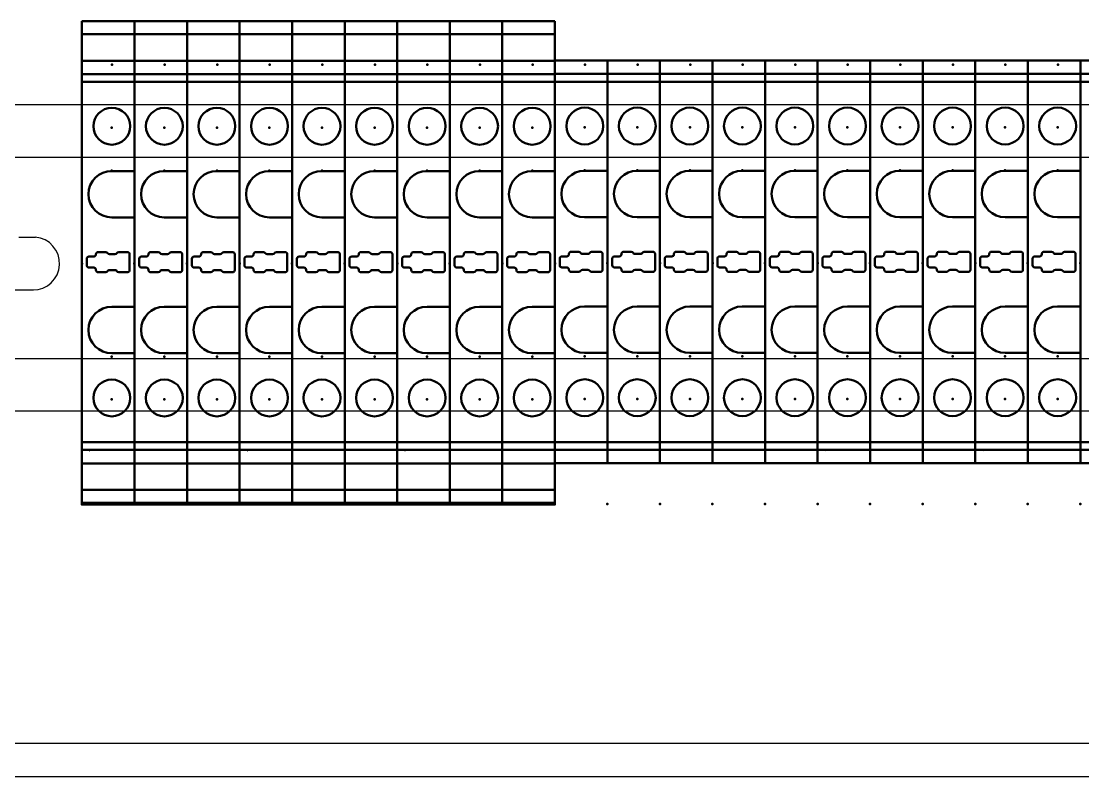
# Model space of a CAD drawing. Header units: millimetres. Extents: x -72 to 2978, y -1067 to 2817.
# Drawn here: x 1952.8 to 2074, y 2407.9 to 2494.2 of the extents above; entities that cross this region are included whole.
import ezdxf

# ---------------------------------------------------------------- set-up
doc = ezdxf.new("R2010")
doc.units = ezdxf.units.MM
doc.linetypes.add('Dashed', pattern=[2, 1, -1])
for name, color, linetype, lineweight in [('2d ConnectionPoints', 7, 'Continuous', 50), ('AM_0', 7, 'Continuous', 50), ('AM_4', 3, 'Continuous', 25), ('AM_9', 6, 'Dashed', 25)]:
    doc.layers.add(name, color=color, linetype=linetype, lineweight=lineweight)

msp = doc.modelspace()

# ---------------------------------------------------------------- linework, layer by layer
at = {"color": 6, "linetype": 'ByBlock'}
for p, q in [((1948.27, 2484.65), (2186.22, 2484.65)), ((1948.27, 2478.65), (2186.25, 2478.65)), ((1952.53, 2469.52), (1954.41, 2469.52)), ((1951.14, 2463.49), (1954.19, 2463.49)), ((1948.27, 2455.65), (2186.25, 2455.65)), ((2186.25, 2449.65), (1948.27, 2449.65))]:
    msp.add_line(p, q, dxfattribs=at)
at = {"color": 30, "true_color": 0xf8991e}
msp.add_line((2187.96, 2411.72), (1900.54, 2411.72), dxfattribs=at)
msp.add_line((2195.24, 2407.91), (1886.25, 2407.91))
at = {"color": 6, "linetype": 'ByBlock'}
msp.add_arc((1954.16, 2466.51), 3.02, 269.4277, 85.4019, dxfattribs=at)
at = {"layer": '2d ConnectionPoints'}
for p in [(1963.18, 2489.21), (1963.18, 2489.21), (1969.18, 2489.21), (1969.18, 2489.21), (1975.18, 2489.21), (1975.18, 2489.21), (1981.18, 2489.21), (1981.18, 2489.21), (1993.18, 2489.21), (1993.18, 2489.21), (1999.18, 2489.21), (1999.18, 2489.21), (2005.18, 2489.21), (2005.18, 2489.21), (2017.18, 2489.23), (2017.18, 2489.23), (2023.18, 2489.23), (2023.18, 2489.23), (2029.18, 2489.23), (2029.18, 2489.23), (2035.18, 2489.23), (2035.18, 2489.23), (2041.18, 2489.23), (2041.18, 2489.23), (2047.18, 2489.23), (2047.18, 2489.23), (2053.18, 2489.23), (2053.18, 2489.23), (2059.18, 2489.23), (2059.18, 2489.23), (2065.18, 2489.23), (2065.18, 2489.23), (2071.18, 2489.23), (2071.18, 2489.23), (1963.14, 2482.02), (1963.14, 2482.02), (1969.14, 2482.02), (1969.14, 2482.02), (1975.14, 2482.02), (1975.14, 2482.02), (1981.14, 2482.02), (1981.14, 2482.02), (1993.14, 2482.02), (1993.14, 2482.02), (1999.14, 2482.02), (1999.14, 2482.02), (2005.14, 2482.02), (2005.14, 2482.02), (2017.14, 2482.05), (2017.14, 2482.05), (2023.14, 2482.05), (2023.14, 2482.05), (2029.14, 2482.05), (2029.14, 2482.05), (2035.14, 2482.05), (2035.14, 2482.05), (2041.14, 2482.05), (2041.14, 2482.05), (2047.14, 2482.05), (2047.14, 2482.05), (2053.14, 2482.05), (2053.14, 2482.05), (2059.14, 2482.05), (2059.14, 2482.05), (2065.14, 2482.05), (2065.14, 2482.05), (2071.14, 2482.05), (2071.14, 2482.05), (1963.14, 2477.13), (1969.14, 2477.13), (1975.14, 2477.13), (1981.14, 2477.13), (1993.14, 2477.13), (1999.14, 2477.13), (2005.14, 2477.13), (2017.14, 2477.16), (2023.14, 2477.16), (2029.14, 2477.16), (2035.14, 2477.16), (2041.14, 2477.16), (2047.14, 2477.16), (2053.14, 2477.16), (2059.14, 2477.16), (2065.14, 2477.16), (2071.14, 2477.16), (1965.73, 2466.54), (1965.73, 2466.54), (1971.73, 2466.54), (1971.73, 2466.54), (1977.73, 2466.54), (1977.73, 2466.54), (1995.73, 2466.54), (1995.73, 2466.54), (2001.73, 2466.54), (2001.73, 2466.54), (2013.73, 2466.54), (2013.73, 2466.54), (2019.73, 2466.56), (2019.73, 2466.56), (2019.73, 2466.54), (2019.73, 2466.54), (2025.73, 2466.56), (2025.73, 2466.56), (2025.73, 2466.54), (2025.73, 2466.54), (2031.73, 2466.56), (2031.73, 2466.56), (2031.73, 2466.54), (2031.73, 2466.54), (2037.73, 2466.56), (2037.73, 2466.56), (2037.73, 2466.54), (2037.73, 2466.54), (2043.73, 2466.56), (2043.73, 2466.56), (2043.73, 2466.54), (2043.73, 2466.54), (2049.73, 2466.56), (2049.73, 2466.56), (2049.73, 2466.54), (2049.73, 2466.54), (2055.73, 2466.56), (2055.73, 2466.56), (2055.73, 2466.54), (2055.73, 2466.54), (2061.73, 2466.56), (2061.73, 2466.56), (2061.73, 2466.54), (2061.73, 2466.54), (2067.73, 2466.56), (2067.73, 2466.56), (2067.73, 2466.54), (2067.73, 2466.54), (2073.73, 2466.56), (2073.73, 2466.56), (2073.73, 2466.54), (2073.73, 2466.54), (1959.73, 2466.51), (1959.73, 2466.51), (1965.73, 2466.51), (1965.73, 2466.51), (1971.73, 2466.51), (1971.73, 2466.51), (1977.73, 2466.51), (1977.73, 2466.51), (1989.73, 2466.51), (1989.73, 2466.51), (1995.73, 2466.51), (1995.73, 2466.51), (1995.73, 2466.51), (1995.73, 2466.51), (2001.73, 2466.51), (2001.73, 2466.51), (2001.73, 2466.51), (2001.73, 2466.51), (1963.14, 2455.89), (1969.14, 2455.89), (1975.14, 2455.89), (1981.14, 2455.89), (1993.14, 2455.89), (1999.14, 2455.89), (2005.14, 2455.89), (2017.14, 2455.92), (2023.14, 2455.92), (2029.14, 2455.92), (2035.14, 2455.92), (2041.14, 2455.92), (2047.14, 2455.92), (2053.14, 2455.92), (2059.14, 2455.92), (2065.14, 2455.92), (2071.14, 2455.92), (1963.14, 2451), (1963.14, 2451), (1969.14, 2451), (1969.14, 2451), (1975.14, 2451), (1975.14, 2451), (1981.14, 2451), (1981.14, 2451), (1993.14, 2451), (1993.14, 2451), (1999.14, 2451), (1999.14, 2451), (2005.14, 2451), (2005.14, 2451), (2017.14, 2451.03), (2017.14, 2451.03), (2023.14, 2451.03), (2023.14, 2451.03), (2029.14, 2451.03), (2029.14, 2451.03), (2035.14, 2451.03), (2035.14, 2451.03), (2041.14, 2451.03), (2041.14, 2451.03), (2047.14, 2451.03), (2047.14, 2451.03), (2053.14, 2451.03), (2053.14, 2451.03), (2059.14, 2451.03), (2059.14, 2451.03), (2065.14, 2451.03), (2065.14, 2451.03), (2071.14, 2451.03), (2071.14, 2451.03), (1959.72, 2439.01), (1965.72, 2439.01), (1971.72, 2439.01), (1977.72, 2439.01), (1989.72, 2439.01), (1995.72, 2439.01), (1995.72, 2439.01), (2001.72, 2439.01), (2001.72, 2439.01), (2013.72, 2439.04), (2019.72, 2439.04), (2025.72, 2439.04), (2031.72, 2439.04), (2037.72, 2439.04), (2043.72, 2439.04), (2049.72, 2439.04), (2055.72, 2439.04), (2061.72, 2439.04), (2067.72, 2439.04), (2073.72, 2439.04)]:
    msp.add_point(p, dxfattribs=at)
at = {"layer": '2d ConnectionPoints', "color": 3}
for p in [(1987.18, 2489.21), (1987.18, 2489.21), (2011.18, 2489.21), (2011.18, 2489.21), (1987.14, 2482.02), (1987.14, 2482.02), (2011.14, 2482.02), (2011.14, 2482.02), (1987.14, 2477.13), (2011.14, 2477.13), (1983.73, 2466.54), (1983.73, 2466.54), (1983.73, 2466.54), (1983.73, 2466.54), (1989.73, 2466.54), (1989.73, 2466.54), (2007.73, 2466.54), (2007.73, 2466.54), (2013.73, 2466.54), (2013.73, 2466.54), (1983.73, 2466.51), (1983.73, 2466.51), (2007.73, 2466.51), (2007.73, 2466.51), (2007.73, 2466.51), (2007.73, 2466.51), (2013.73, 2466.51), (2013.73, 2466.51), (1987.14, 2455.89), (2011.14, 2455.89), (1987.14, 2451), (1987.14, 2451), (2011.14, 2451), (2011.14, 2451), (1983.72, 2439.01), (2007.72, 2439.01), (2007.72, 2439.01), (2013.72, 2439.01)]:
    msp.add_point(p, dxfattribs=at)
at = {"layer": 'AM_0'}
for p, q in [((1959.73, 2494.17), (1965.73, 2494.17)), ((1959.73, 2494.17), (1959.73, 2439.01)), ((1965.73, 2494.17), (1965.73, 2439.01)), ((1965.73, 2494.17), (1971.73, 2494.17)), ((1965.73, 2494.17), (1965.73, 2439.01)), ((1971.73, 2494.17), (1971.73, 2439.01)), ((1971.73, 2494.17), (1977.73, 2494.17)), ((1971.73, 2494.17), (1971.73, 2439.01)), ((1977.73, 2494.17), (1977.73, 2439.01)), ((1977.73, 2494.17), (1983.73, 2494.17)), ((1977.73, 2494.17), (1977.73, 2439.01)), ((1989.73, 2494.17), (1995.73, 2494.17)), ((1989.73, 2494.17), (1989.73, 2439.01)), ((1995.73, 2494.17), (1995.73, 2439.01)), ((1995.73, 2494.17), (1995.73, 2439.01)), ((1995.73, 2494.17), (2001.73, 2494.17)), ((1995.73, 2494.17), (1995.73, 2439.01)), ((2001.73, 2494.17), (2001.73, 2439.01)), ((2001.73, 2494.17), (2001.73, 2439.01)), ((2001.73, 2494.17), (2007.73, 2494.17)), ((2001.73, 2494.17), (2001.73, 2439.01)), ((1965.73, 2492.68), (1959.73, 2492.68)), ((1971.73, 2492.68), (1965.73, 2492.68)), ((1977.73, 2492.68), (1971.73, 2492.68)), ((1983.73, 2492.68), (1977.73, 2492.68)), ((1995.73, 2492.68), (1989.73, 2492.68)), ((2001.73, 2492.68), (1995.73, 2492.68)), ((2007.73, 2492.68), (2001.73, 2492.68)), ((1965.73, 2489.67), (1959.73, 2489.67)), ((1971.73, 2489.67), (1965.73, 2489.67)), ((1977.73, 2489.67), (1971.73, 2489.67)), ((1983.73, 2489.67), (1977.73, 2489.67)), ((1995.73, 2489.67), (1989.73, 2489.67)), ((2001.73, 2489.67), (1995.73, 2489.67)), ((2007.73, 2489.67), (2001.73, 2489.67)), ((2019.73, 2489.69), (2013.73, 2489.69)), ((2013.73, 2489.69), (2013.73, 2443.71)), ((2019.73, 2489.69), (2019.73, 2443.71)), ((2025.73, 2489.69), (2019.73, 2489.69)), ((2019.73, 2489.69), (2019.73, 2443.71)), ((2025.73, 2489.69), (2025.73, 2443.71)), ((2031.73, 2489.69), (2025.73, 2489.69)), ((2025.73, 2489.69), (2025.73, 2443.71)), ((2031.73, 2489.69), (2031.73, 2443.71)), ((2037.73, 2489.69), (2031.73, 2489.69)), ((2031.73, 2489.69), (2031.73, 2443.71)), ((2037.73, 2489.69), (2037.73, 2443.71)), ((2043.73, 2489.69), (2037.73, 2489.69)), ((2037.73, 2489.69), (2037.73, 2443.71)), ((2043.73, 2489.69), (2043.73, 2443.71)), ((2049.73, 2489.69), (2043.73, 2489.69)), ((2043.73, 2489.69), (2043.73, 2443.71)), ((2049.73, 2489.69), (2049.73, 2443.71)), ((2055.73, 2489.69), (2049.73, 2489.69)), ((2049.73, 2489.69), (2049.73, 2443.71)), ((2055.73, 2489.69), (2055.73, 2443.71)), ((2061.73, 2489.69), (2055.73, 2489.69)), ((2055.73, 2489.69), (2055.73, 2443.71)), ((2061.73, 2489.69), (2061.73, 2443.71)), ((2067.73, 2489.69), (2061.73, 2489.69)), ((2061.73, 2489.69), (2061.73, 2443.71)), ((2067.73, 2489.69), (2067.73, 2443.71)), ((2073.73, 2489.69), (2067.73, 2489.69)), ((2067.73, 2489.69), (2067.73, 2443.71)), ((2073.73, 2489.69), (2073.73, 2443.71)), ((2079.73, 2489.69), (2073.73, 2489.69)), ((2073.73, 2489.69), (2073.73, 2443.71)), ((1965.73, 2488.13), (1959.73, 2488.13)), ((1965.73, 2487.25), (1959.73, 2487.25)), ((1971.73, 2488.13), (1965.73, 2488.13)), ((1971.73, 2487.25), (1965.73, 2487.25)), ((1977.73, 2488.13), (1971.73, 2488.13)), ((1977.73, 2487.25), (1971.73, 2487.25)), ((1983.73, 2488.13), (1977.73, 2488.13)), ((1983.73, 2487.25), (1977.73, 2487.25)), ((1995.73, 2488.13), (1989.73, 2488.13)), ((1995.73, 2487.25), (1989.73, 2487.25)), ((2001.73, 2488.13), (1995.73, 2488.13)), ((2001.73, 2487.25), (1995.73, 2487.25)), ((2007.73, 2488.13), (2001.73, 2488.13)), ((2007.73, 2487.25), (2001.73, 2487.25)), ((2019.73, 2488.15), (2013.73, 2488.15)), ((2019.73, 2487.27), (2013.73, 2487.27)), ((2025.73, 2488.15), (2019.73, 2488.15)), ((2025.73, 2487.27), (2019.73, 2487.27)), ((2031.73, 2488.15), (2025.73, 2488.15)), ((2031.73, 2487.27), (2025.73, 2487.27)), ((2037.73, 2488.15), (2031.73, 2488.15)), ((2037.73, 2487.27), (2031.73, 2487.27)), ((2043.73, 2488.15), (2037.73, 2488.15)), ((2043.73, 2487.27), (2037.73, 2487.27)), ((2049.73, 2488.15), (2043.73, 2488.15)), ((2049.73, 2487.27), (2043.73, 2487.27)), ((2055.73, 2488.15), (2049.73, 2488.15)), ((2055.73, 2487.27), (2049.73, 2487.27)), ((2061.73, 2488.15), (2055.73, 2488.15)), ((2061.73, 2487.27), (2055.73, 2487.27)), ((2067.73, 2488.15), (2061.73, 2488.15)), ((2067.73, 2487.27), (2061.73, 2487.27)), ((2073.73, 2488.15), (2067.73, 2488.15)), ((2073.73, 2487.27), (2067.73, 2487.27)), ((2079.73, 2488.15), (2073.73, 2488.15)), ((2079.73, 2487.27), (2073.73, 2487.27)), ((1965.73, 2477.07), (1963.13, 2477.07)), ((1971.73, 2477.07), (1969.13, 2477.07)), ((1977.73, 2477.07), (1975.13, 2477.07)), ((1983.73, 2477.07), (1981.13, 2477.07)), ((1995.73, 2477.07), (1993.13, 2477.07)), ((2001.73, 2477.07), (1999.13, 2477.07)), ((2007.73, 2477.07), (2005.13, 2477.07)), ((2019.73, 2477.1), (2017.13, 2477.1)), ((2025.73, 2477.1), (2023.13, 2477.1)), ((2031.73, 2477.1), (2029.13, 2477.1)), ((2037.73, 2477.1), (2035.13, 2477.1)), ((2043.73, 2477.1), (2041.13, 2477.1)), ((2049.73, 2477.1), (2047.13, 2477.1)), ((2055.73, 2477.1), (2053.13, 2477.1)), ((2061.73, 2477.1), (2059.13, 2477.1)), ((2067.73, 2477.1), (2065.13, 2477.1)), ((2073.73, 2477.1), (2071.13, 2477.1)), ((1965.73, 2471.77), (1963.13, 2471.77)), ((1971.73, 2471.77), (1969.13, 2471.77)), ((1977.73, 2471.77), (1975.13, 2471.77)), ((1983.73, 2471.77), (1981.13, 2471.77)), ((1995.73, 2471.77), (1993.13, 2471.77)), ((2001.73, 2471.77), (1999.13, 2471.77)), ((2007.73, 2471.77), (2005.13, 2471.77)), ((2019.73, 2471.8), (2017.13, 2471.8)), ((2025.73, 2471.8), (2023.13, 2471.8)), ((2031.73, 2471.8), (2029.13, 2471.8)), ((2037.73, 2471.8), (2035.13, 2471.8)), ((2043.73, 2471.8), (2041.13, 2471.8)), ((2049.73, 2471.8), (2047.13, 2471.8)), ((2055.73, 2471.8), (2053.13, 2471.8)), ((2061.73, 2471.8), (2059.13, 2471.8)), ((2067.73, 2471.8), (2065.13, 2471.8)), ((2073.73, 2471.8), (2071.13, 2471.8)), ((1962.45, 2467.82), (1961.58, 2467.82)), ((1964.93, 2467.82), (1963.93, 2467.82)), ((1968.45, 2467.82), (1967.58, 2467.82)), ((1970.93, 2467.82), (1969.93, 2467.82)), ((1974.45, 2467.82), (1973.58, 2467.82)), ((1976.93, 2467.82), (1975.93, 2467.82)), ((1980.45, 2467.82), (1979.58, 2467.82)), ((1982.93, 2467.82), (1981.93, 2467.82)), ((1992.45, 2467.82), (1991.58, 2467.82)), ((1994.93, 2467.82), (1993.93, 2467.82)), ((1998.45, 2467.82), (1997.58, 2467.82)), ((2000.93, 2467.82), (1999.93, 2467.82)), ((2004.45, 2467.82), (2003.58, 2467.82)), ((2006.93, 2467.82), (2005.93, 2467.82)), ((2016.45, 2467.85), (2015.58, 2467.85)), ((2018.93, 2467.85), (2017.93, 2467.85)), ((2022.45, 2467.85), (2021.58, 2467.85)), ((2024.93, 2467.85), (2023.93, 2467.85)), ((2028.45, 2467.85), (2027.58, 2467.85)), ((2030.93, 2467.85), (2029.93, 2467.85)), ((2034.45, 2467.85), (2033.58, 2467.85)), ((2036.93, 2467.85), (2035.93, 2467.85)), ((2040.45, 2467.85), (2039.58, 2467.85)), ((2042.93, 2467.85), (2041.93, 2467.85)), ((2046.45, 2467.85), (2045.58, 2467.85)), ((2048.93, 2467.85), (2047.93, 2467.85)), ((2052.45, 2467.85), (2051.58, 2467.85)), ((2054.93, 2467.85), (2053.93, 2467.85)), ((2058.45, 2467.85), (2057.58, 2467.85)), ((2060.93, 2467.85), (2059.93, 2467.85)), ((2064.45, 2467.85), (2063.58, 2467.85)), ((2066.93, 2467.85), (2065.93, 2467.85)), ((2070.45, 2467.85), (2069.58, 2467.85)), ((2072.93, 2467.85), (2071.93, 2467.85)), ((1960.28, 2466.3), (1960.28, 2467.05)), ((1961.08, 2467.3), (1960.53, 2467.3)), ((1961.33, 2467.57), (1961.33, 2467.55)), ((1963.5, 2467.57), (1962.88, 2467.57)), ((1965.18, 2465.77), (1965.18, 2467.57)), ((1966.28, 2466.3), (1966.28, 2467.05)), ((1967.08, 2467.3), (1966.53, 2467.3)), ((1967.33, 2467.57), (1967.33, 2467.55)), ((1969.5, 2467.57), (1968.88, 2467.57)), ((1971.18, 2465.77), (1971.18, 2467.57)), ((1972.28, 2466.3), (1972.28, 2467.05)), ((1973.08, 2467.3), (1972.53, 2467.3)), ((1973.33, 2467.57), (1973.33, 2467.55)), ((1975.5, 2467.57), (1974.88, 2467.57)), ((1977.18, 2465.77), (1977.18, 2467.57)), ((1978.28, 2466.3), (1978.28, 2467.05)), ((1979.08, 2467.3), (1978.53, 2467.3)), ((1979.33, 2467.57), (1979.33, 2467.55)), ((1981.5, 2467.57), (1980.88, 2467.57)), ((1983.18, 2465.77), (1983.18, 2467.57)), ((1983.18, 2465.77), (1983.18, 2467.57)), ((1990.28, 2466.3), (1990.28, 2467.05)), ((1991.08, 2467.3), (1990.53, 2467.3)), ((1991.33, 2467.57), (1991.33, 2467.55)), ((1993.5, 2467.57), (1992.88, 2467.57)), ((1995.18, 2465.77), (1995.18, 2467.57)), ((1996.28, 2466.3), (1996.28, 2467.05)), ((1997.08, 2467.3), (1996.53, 2467.3)), ((1997.33, 2467.57), (1997.33, 2467.55)), ((1999.5, 2467.57), (1998.88, 2467.57)), ((2001.18, 2465.77), (2001.18, 2467.57)), ((2002.28, 2466.3), (2002.28, 2467.05)), ((2003.08, 2467.3), (2002.53, 2467.3)), ((2003.33, 2467.57), (2003.33, 2467.55)), ((2005.5, 2467.57), (2004.88, 2467.57)), ((2007.18, 2465.77), (2007.18, 2467.57)), ((2014.28, 2466.32), (2014.28, 2467.07)), ((2015.08, 2467.32), (2014.53, 2467.32)), ((2015.33, 2467.6), (2015.33, 2467.57)), ((2017.5, 2467.6), (2016.88, 2467.6)), ((2019.18, 2465.8), (2019.18, 2467.6)), ((2020.28, 2466.32), (2020.28, 2467.07)), ((2021.08, 2467.32), (2020.53, 2467.32)), ((2021.33, 2467.6), (2021.33, 2467.57)), ((2023.5, 2467.6), (2022.88, 2467.6)), ((2025.18, 2465.8), (2025.18, 2467.6)), ((2026.28, 2466.32), (2026.28, 2467.07)), ((2027.08, 2467.32), (2026.53, 2467.32)), ((2027.33, 2467.6), (2027.33, 2467.57)), ((2029.5, 2467.6), (2028.88, 2467.6)), ((2031.18, 2465.8), (2031.18, 2467.6)), ((2032.28, 2466.32), (2032.28, 2467.07)), ((2033.08, 2467.32), (2032.53, 2467.32)), ((2033.33, 2467.6), (2033.33, 2467.57)), ((2035.5, 2467.6), (2034.88, 2467.6)), ((2037.18, 2465.8), (2037.18, 2467.6)), ((2038.28, 2466.32), (2038.28, 2467.07)), ((2039.08, 2467.32), (2038.53, 2467.32)), ((2039.33, 2467.6), (2039.33, 2467.57)), ((2041.5, 2467.6), (2040.88, 2467.6)), ((2043.18, 2465.8), (2043.18, 2467.6)), ((2044.28, 2466.32), (2044.28, 2467.07)), ((2045.08, 2467.32), (2044.53, 2467.32)), ((2045.33, 2467.6), (2045.33, 2467.57)), ((2047.5, 2467.6), (2046.88, 2467.6)), ((2049.18, 2465.8), (2049.18, 2467.6)), ((2050.28, 2466.32), (2050.28, 2467.07)), ((2051.08, 2467.32), (2050.53, 2467.32)), ((2051.33, 2467.6), (2051.33, 2467.57)), ((2053.5, 2467.6), (2052.88, 2467.6)), ((2055.18, 2465.8), (2055.18, 2467.6)), ((2056.28, 2466.32), (2056.28, 2467.07)), ((2057.08, 2467.32), (2056.53, 2467.32)), ((2057.33, 2467.6), (2057.33, 2467.57)), ((2059.5, 2467.6), (2058.88, 2467.6)), ((2061.18, 2465.8), (2061.18, 2467.6)), ((2062.28, 2466.32), (2062.28, 2467.07)), ((2063.08, 2467.32), (2062.53, 2467.32)), ((2063.33, 2467.6), (2063.33, 2467.57)), ((2065.5, 2467.6), (2064.88, 2467.6)), ((2067.18, 2465.8), (2067.18, 2467.6)), ((2068.28, 2466.32), (2068.28, 2467.07)), ((2069.08, 2467.32), (2068.53, 2467.32)), ((2069.33, 2467.6), (2069.33, 2467.57)), ((2071.5, 2467.6), (2070.88, 2467.6)), ((2073.18, 2465.8), (2073.18, 2467.6)), ((1961.08, 2466.05), (1960.53, 2466.05)), ((1961.33, 2465.77), (1961.33, 2465.8)), ((1962.45, 2465.52), (1961.58, 2465.52)), ((1963.5, 2465.77), (1962.88, 2465.77)), ((1964.93, 2465.52), (1963.93, 2465.52)), ((1967.08, 2466.05), (1966.53, 2466.05)), ((1967.33, 2465.77), (1967.33, 2465.8)), ((1968.45, 2465.52), (1967.58, 2465.52)), ((1969.5, 2465.77), (1968.88, 2465.77)), ((1970.93, 2465.52), (1969.93, 2465.52)), ((1973.08, 2466.05), (1972.53, 2466.05)), ((1973.33, 2465.77), (1973.33, 2465.8)), ((1974.45, 2465.52), (1973.58, 2465.52)), ((1975.5, 2465.77), (1974.88, 2465.77)), ((1976.93, 2465.52), (1975.93, 2465.52)), ((1979.08, 2466.05), (1978.53, 2466.05)), ((1979.33, 2465.77), (1979.33, 2465.8)), ((1980.45, 2465.52), (1979.58, 2465.52)), ((1981.5, 2465.77), (1980.88, 2465.77)), ((1982.93, 2465.52), (1981.93, 2465.52)), ((1991.08, 2466.05), (1990.53, 2466.05)), ((1991.33, 2465.77), (1991.33, 2465.8)), ((1992.45, 2465.52), (1991.58, 2465.52)), ((1993.5, 2465.77), (1992.88, 2465.77)), ((1994.93, 2465.52), (1993.93, 2465.52)), ((1997.08, 2466.05), (1996.53, 2466.05)), ((1997.33, 2465.77), (1997.33, 2465.8)), ((1998.45, 2465.52), (1997.58, 2465.52)), ((1999.5, 2465.77), (1998.88, 2465.77)), ((2000.93, 2465.52), (1999.93, 2465.52)), ((2003.08, 2466.05), (2002.53, 2466.05)), ((2003.33, 2465.77), (2003.33, 2465.8)), ((2004.45, 2465.52), (2003.58, 2465.52)), ((2005.5, 2465.77), (2004.88, 2465.77)), ((2006.93, 2465.52), (2005.93, 2465.52)), ((2015.08, 2466.07), (2014.53, 2466.07)), ((2015.33, 2465.8), (2015.33, 2465.82)), ((2016.45, 2465.55), (2015.58, 2465.55)), ((2017.5, 2465.8), (2016.88, 2465.8)), ((2018.93, 2465.55), (2017.93, 2465.55)), ((2021.08, 2466.07), (2020.53, 2466.07)), ((2021.33, 2465.8), (2021.33, 2465.82)), ((2022.45, 2465.55), (2021.58, 2465.55)), ((2023.5, 2465.8), (2022.88, 2465.8)), ((2024.93, 2465.55), (2023.93, 2465.55)), ((2027.08, 2466.07), (2026.53, 2466.07)), ((2027.33, 2465.8), (2027.33, 2465.82)), ((2028.45, 2465.55), (2027.58, 2465.55)), ((2029.5, 2465.8), (2028.88, 2465.8)), ((2030.93, 2465.55), (2029.93, 2465.55)), ((2033.08, 2466.07), (2032.53, 2466.07)), ((2033.33, 2465.8), (2033.33, 2465.82)), ((2034.45, 2465.55), (2033.58, 2465.55)), ((2035.5, 2465.8), (2034.88, 2465.8)), ((2036.93, 2465.55), (2035.93, 2465.55)), ((2039.08, 2466.07), (2038.53, 2466.07)), ((2039.33, 2465.8), (2039.33, 2465.82)), ((2040.45, 2465.55), (2039.58, 2465.55)), ((2041.5, 2465.8), (2040.88, 2465.8)), ((2042.93, 2465.55), (2041.93, 2465.55)), ((2045.08, 2466.07), (2044.53, 2466.07)), ((2045.33, 2465.8), (2045.33, 2465.82)), ((2046.45, 2465.55), (2045.58, 2465.55)), ((2047.5, 2465.8), (2046.88, 2465.8)), ((2048.93, 2465.55), (2047.93, 2465.55)), ((2051.08, 2466.07), (2050.53, 2466.07)), ((2051.33, 2465.8), (2051.33, 2465.82)), ((2052.45, 2465.55), (2051.58, 2465.55)), ((2053.5, 2465.8), (2052.88, 2465.8)), ((2054.93, 2465.55), (2053.93, 2465.55)), ((2057.08, 2466.07), (2056.53, 2466.07)), ((2057.33, 2465.8), (2057.33, 2465.82)), ((2058.45, 2465.55), (2057.58, 2465.55)), ((2059.5, 2465.8), (2058.88, 2465.8)), ((2060.93, 2465.55), (2059.93, 2465.55)), ((2063.08, 2466.07), (2062.53, 2466.07)), ((2063.33, 2465.8), (2063.33, 2465.82)), ((2064.45, 2465.55), (2063.58, 2465.55)), ((2065.5, 2465.8), (2064.88, 2465.8)), ((2066.93, 2465.55), (2065.93, 2465.55)), ((2069.08, 2466.07), (2068.53, 2466.07)), ((2069.33, 2465.8), (2069.33, 2465.82)), ((2070.45, 2465.55), (2069.58, 2465.55)), ((2071.5, 2465.8), (2070.88, 2465.8)), ((2072.93, 2465.55), (2071.93, 2465.55)), ((1965.73, 2461.57), (1963.13, 2461.57)), ((1971.73, 2461.57), (1969.13, 2461.57)), ((1977.73, 2461.57), (1975.13, 2461.57)), ((1983.73, 2461.57), (1981.13, 2461.57)), ((1995.73, 2461.57), (1993.13, 2461.57)), ((2001.73, 2461.57), (1999.13, 2461.57)), ((2007.73, 2461.57), (2005.13, 2461.57)), ((2019.73, 2461.6), (2017.13, 2461.6)), ((2025.73, 2461.6), (2023.13, 2461.6)), ((2031.73, 2461.6), (2029.13, 2461.6)), ((2037.73, 2461.6), (2035.13, 2461.6)), ((2043.73, 2461.6), (2041.13, 2461.6)), ((2049.73, 2461.6), (2047.13, 2461.6)), ((2055.73, 2461.6), (2053.13, 2461.6)), ((2061.73, 2461.6), (2059.13, 2461.6)), ((2067.73, 2461.6), (2065.13, 2461.6)), ((2073.73, 2461.6), (2071.13, 2461.6)), ((1965.73, 2456.27), (1963.13, 2456.27)), ((1971.73, 2456.27), (1969.13, 2456.27)), ((1977.73, 2456.27), (1975.13, 2456.27)), ((1983.73, 2456.27), (1981.13, 2456.27)), ((1995.73, 2456.27), (1993.13, 2456.27)), ((2001.73, 2456.27), (1999.13, 2456.27)), ((2007.73, 2456.27), (2005.13, 2456.27)), ((2019.73, 2456.3), (2017.13, 2456.3)), ((2025.73, 2456.3), (2023.13, 2456.3)), ((2031.73, 2456.3), (2029.13, 2456.3)), ((2037.73, 2456.3), (2035.13, 2456.3)), ((2043.73, 2456.3), (2041.13, 2456.3)), ((2049.73, 2456.3), (2047.13, 2456.3)), ((2055.73, 2456.3), (2053.13, 2456.3)), ((2061.73, 2456.3), (2059.13, 2456.3)), ((2067.73, 2456.3), (2065.13, 2456.3)), ((2073.73, 2456.3), (2071.13, 2456.3)), ((1959.73, 2446.1), (1965.73, 2446.1)), ((1965.73, 2446.1), (1971.73, 2446.1)), ((1971.73, 2446.1), (1977.73, 2446.1)), ((1977.73, 2446.1), (1983.73, 2446.1)), ((1989.73, 2446.1), (1995.73, 2446.1)), ((1995.73, 2446.1), (2001.73, 2446.1)), ((2001.73, 2446.1), (2007.73, 2446.1)), ((2013.73, 2446.13), (2019.73, 2446.13)), ((2019.73, 2446.13), (2025.73, 2446.13)), ((2025.73, 2446.13), (2031.73, 2446.13)), ((2031.73, 2446.13), (2037.73, 2446.13)), ((2037.73, 2446.13), (2043.73, 2446.13)), ((2043.73, 2446.13), (2049.73, 2446.13)), ((2049.73, 2446.13), (2055.73, 2446.13)), ((2055.73, 2446.13), (2061.73, 2446.13)), ((2061.73, 2446.13), (2067.73, 2446.13)), ((2067.73, 2446.13), (2073.73, 2446.13)), ((2073.73, 2446.13), (2079.73, 2446.13)), ((1959.73, 2445.22), (1965.73, 2445.22)), ((1965.73, 2445.22), (1971.73, 2445.22)), ((1971.73, 2445.22), (1977.73, 2445.22)), ((1977.73, 2445.22), (1983.73, 2445.22)), ((1989.73, 2445.22), (1995.73, 2445.22)), ((1995.73, 2445.22), (2001.73, 2445.22)), ((2001.73, 2445.22), (2007.73, 2445.22)), ((2013.73, 2445.24), (2019.73, 2445.24)), ((2019.73, 2445.24), (2025.73, 2445.24)), ((2025.73, 2445.24), (2031.73, 2445.24)), ((2031.73, 2445.24), (2037.73, 2445.24)), ((2037.73, 2445.24), (2043.73, 2445.24)), ((2043.73, 2445.24), (2049.73, 2445.24)), ((2049.73, 2445.24), (2055.73, 2445.24)), ((2055.73, 2445.24), (2061.73, 2445.24)), ((2061.73, 2445.24), (2067.73, 2445.24)), ((2067.73, 2445.24), (2073.73, 2445.24)), ((2073.73, 2445.24), (2079.73, 2445.24)), ((1959.73, 2443.68), (1965.73, 2443.68)), ((1965.73, 2443.68), (1971.73, 2443.68)), ((1971.73, 2443.68), (1977.73, 2443.68)), ((1977.73, 2443.68), (1983.73, 2443.68)), ((1989.73, 2443.68), (1995.73, 2443.68)), ((1995.73, 2443.68), (2001.73, 2443.68)), ((2001.73, 2443.68), (2007.73, 2443.68)), ((2013.73, 2443.71), (2019.73, 2443.71)), ((2019.73, 2443.71), (2025.73, 2443.71)), ((2025.73, 2443.71), (2031.73, 2443.71)), ((2031.73, 2443.71), (2037.73, 2443.71)), ((2037.73, 2443.71), (2043.73, 2443.71)), ((2043.73, 2443.71), (2049.73, 2443.71)), ((2049.73, 2443.71), (2055.73, 2443.71)), ((2055.73, 2443.71), (2061.73, 2443.71)), ((2061.73, 2443.71), (2067.73, 2443.71)), ((2067.73, 2443.71), (2073.73, 2443.71)), ((2073.73, 2443.71), (2079.73, 2443.71)), ((1959.73, 2440.67), (1965.73, 2440.67)), ((1965.73, 2440.67), (1971.73, 2440.67)), ((1971.73, 2440.67), (1977.73, 2440.67)), ((1977.73, 2440.67), (1983.73, 2440.67)), ((1989.73, 2440.67), (1995.73, 2440.67)), ((1995.73, 2440.67), (2001.73, 2440.67)), ((2001.73, 2440.67), (2007.73, 2440.67)), ((1959.73, 2439.17), (1965.73, 2439.17)), ((1959.73, 2439.01), (1965.73, 2439.01)), ((1965.73, 2439.17), (1971.73, 2439.17)), ((1965.73, 2439.01), (1971.73, 2439.01)), ((1971.73, 2439.17), (1977.73, 2439.17)), ((1971.73, 2439.01), (1977.73, 2439.01)), ((1977.73, 2439.17), (1983.73, 2439.17)), ((1977.73, 2439.01), (1983.73, 2439.01)), ((1989.73, 2439.17), (1995.73, 2439.17)), ((1989.73, 2439.01), (1995.73, 2439.01)), ((1995.73, 2439.17), (2001.73, 2439.17)), ((1995.73, 2439.01), (2001.73, 2439.01)), ((2001.73, 2439.17), (2007.73, 2439.17)), ((2001.73, 2439.01), (2007.73, 2439.01))]:
    msp.add_line(p, q, dxfattribs=at)
at = {"layer": 'AM_0', "color": 3}
for p, q in [((1983.73, 2494.17), (1983.73, 2439.01)), ((1983.73, 2494.17), (1983.73, 2439.01)), ((1983.73, 2494.17), (1989.73, 2494.17)), ((1983.73, 2494.17), (1983.73, 2439.01)), ((1989.73, 2494.17), (1989.73, 2439.01)), ((2007.73, 2494.17), (2007.73, 2439.01)), ((2007.73, 2494.17), (2007.73, 2439.01)), ((2007.73, 2494.17), (2013.73, 2494.17)), ((2007.73, 2494.17), (2007.73, 2439.01)), ((2013.73, 2494.17), (2013.73, 2439.01)), ((2013.73, 2494.17), (2013.73, 2439.01)), ((1989.73, 2492.68), (1983.73, 2492.68)), ((2013.73, 2492.68), (2007.73, 2492.68)), ((1989.73, 2489.67), (1983.73, 2489.67)), ((2013.73, 2489.67), (2007.73, 2489.67)), ((1989.73, 2488.13), (1983.73, 2488.13)), ((1989.73, 2487.25), (1983.73, 2487.25)), ((2013.73, 2488.13), (2007.73, 2488.13)), ((2013.73, 2487.25), (2007.73, 2487.25)), ((1989.73, 2477.07), (1987.13, 2477.07)), ((2013.73, 2477.07), (2011.13, 2477.07)), ((1989.73, 2471.77), (1987.13, 2471.77)), ((2013.73, 2471.77), (2011.13, 2471.77)), ((1986.45, 2467.82), (1985.58, 2467.82)), ((1988.93, 2467.82), (1987.93, 2467.82)), ((2010.45, 2467.82), (2009.58, 2467.82)), ((2012.93, 2467.82), (2011.93, 2467.82)), ((1984.28, 2466.3), (1984.28, 2467.05)), ((1985.08, 2467.3), (1984.53, 2467.3)), ((1985.33, 2467.57), (1985.33, 2467.55)), ((1987.5, 2467.57), (1986.88, 2467.57)), ((1989.18, 2465.77), (1989.18, 2467.57)), ((2008.28, 2466.3), (2008.28, 2467.05)), ((2009.08, 2467.3), (2008.53, 2467.3)), ((2009.33, 2467.57), (2009.33, 2467.55)), ((2011.5, 2467.57), (2010.88, 2467.57)), ((2013.18, 2465.77), (2013.18, 2467.57)), ((1985.08, 2466.05), (1984.53, 2466.05)), ((1985.33, 2465.77), (1985.33, 2465.8)), ((1986.45, 2465.52), (1985.58, 2465.52)), ((1987.5, 2465.77), (1986.88, 2465.77)), ((1988.93, 2465.52), (1987.93, 2465.52)), ((2009.08, 2466.05), (2008.53, 2466.05)), ((2009.33, 2465.77), (2009.33, 2465.8)), ((2010.45, 2465.52), (2009.58, 2465.52)), ((2011.5, 2465.77), (2010.88, 2465.77)), ((2012.93, 2465.52), (2011.93, 2465.52)), ((1989.73, 2461.57), (1987.13, 2461.57)), ((2013.73, 2461.57), (2011.13, 2461.57)), ((1989.73, 2456.27), (1987.13, 2456.27)), ((2013.73, 2456.27), (2011.13, 2456.27)), ((1983.73, 2446.1), (1989.73, 2446.1)), ((2007.73, 2446.1), (2013.73, 2446.1)), ((1983.73, 2445.22), (1989.73, 2445.22)), ((2007.73, 2445.22), (2013.73, 2445.22)), ((1983.73, 2443.68), (1989.73, 2443.68)), ((2007.73, 2443.68), (2013.73, 2443.68)), ((1983.73, 2440.67), (1989.73, 2440.67)), ((2007.73, 2440.67), (2013.73, 2440.67)), ((1983.73, 2439.17), (1989.73, 2439.17)), ((1983.73, 2439.01), (1989.73, 2439.01)), ((2007.73, 2439.17), (2013.73, 2439.17)), ((2007.73, 2439.01), (2013.73, 2439.01))]:
    msp.add_line(p, q, dxfattribs=at)
at = {"layer": 'AM_0'}
for centre in [(1963.14, 2482.18), (1969.14, 2482.18), (1975.14, 2482.18), (1981.14, 2482.18), (1993.14, 2482.18), (1999.14, 2482.18), (2005.14, 2482.18), (2017.14, 2482.21), (2023.14, 2482.21), (2029.14, 2482.21), (2035.14, 2482.21), (2041.14, 2482.21), (2047.14, 2482.21), (2053.14, 2482.21), (2059.14, 2482.21), (2065.14, 2482.21), (2071.14, 2482.21), (1963.14, 2451.16), (1969.14, 2451.16), (1975.14, 2451.16), (1981.14, 2451.16), (1993.14, 2451.16), (1999.14, 2451.16), (2005.14, 2451.16), (2017.14, 2451.19), (2023.14, 2451.19), (2029.14, 2451.19), (2035.14, 2451.19), (2041.14, 2451.19), (2047.14, 2451.19), (2053.14, 2451.19), (2059.14, 2451.19), (2065.14, 2451.19), (2071.14, 2451.19)]:
    msp.add_circle(centre, 2.1, dxfattribs=at)
at = {"layer": 'AM_0', "color": 3}
for centre in [(1987.14, 2482.18), (2011.14, 2482.18), (1987.14, 2451.16), (2011.14, 2451.16)]:
    msp.add_circle(centre, 2.1, dxfattribs=at)
at = {"layer": 'AM_0'}
for centre, radius, start, end in [((1963.13, 2474.42), 2.65, 90, 270), ((1969.13, 2474.42), 2.65, 90, 270), ((1975.13, 2474.42), 2.65, 90, 270), ((1981.13, 2474.42), 2.65, 90, 270), ((1993.13, 2474.42), 2.65, 90, 270), ((1999.13, 2474.42), 2.65, 90, 270), ((2005.13, 2474.42), 2.65, 90, 270), ((2017.13, 2474.45), 2.65, 90, 270), ((2023.13, 2474.45), 2.65, 90, 270), ((2029.13, 2474.45), 2.65, 90, 270), ((2035.13, 2474.45), 2.65, 90, 270), ((2041.13, 2474.45), 2.65, 90, 270), ((2047.13, 2474.45), 2.65, 90, 270), ((2053.13, 2474.45), 2.65, 90, 270), ((2059.13, 2474.45), 2.65, 90, 270), ((2065.13, 2474.45), 2.65, 90, 270), ((2071.13, 2474.45), 2.65, 90, 270), ((1961.58, 2467.57), 0.25, 90, 180), ((1962.45, 2467.57), 0.25, 30, 90), ((1963.93, 2467.57), 0.25, 90, 150), ((1964.93, 2467.57), 0.25, 0, 90), ((1967.58, 2467.57), 0.25, 90, 180), ((1968.45, 2467.57), 0.25, 30, 90), ((1969.93, 2467.57), 0.25, 90, 150), ((1970.93, 2467.57), 0.25, 0, 90), ((1973.58, 2467.57), 0.25, 90, 180), ((1974.45, 2467.57), 0.25, 30, 90), ((1975.93, 2467.57), 0.25, 90, 150), ((1976.93, 2467.57), 0.25, 0, 90), ((1979.58, 2467.57), 0.25, 90, 180), ((1980.45, 2467.57), 0.25, 30, 90), ((1981.93, 2467.57), 0.25, 90, 150), ((1982.93, 2467.57), 0.25, 0, 90), ((1991.58, 2467.57), 0.25, 90, 180), ((1992.45, 2467.57), 0.25, 30, 90), ((1993.93, 2467.57), 0.25, 90, 150), ((1994.93, 2467.57), 0.25, 0, 90), ((1997.58, 2467.57), 0.25, 90, 180), ((1998.45, 2467.57), 0.25, 30, 90), ((1999.93, 2467.57), 0.25, 90, 150), ((2000.93, 2467.57), 0.25, 0, 90), ((2003.58, 2467.57), 0.25, 90, 180), ((2004.45, 2467.57), 0.25, 30, 90), ((2005.93, 2467.57), 0.25, 90, 150), ((2006.93, 2467.57), 0.25, 0, 90), ((2015.58, 2467.6), 0.25, 90, 180), ((2016.45, 2467.6), 0.25, 30, 90), ((2017.93, 2467.6), 0.25, 90, 150), ((2018.93, 2467.6), 0.25, 0, 90), ((2021.58, 2467.6), 0.25, 90, 180), ((2022.45, 2467.6), 0.25, 30, 90), ((2023.93, 2467.6), 0.25, 90, 150), ((2024.93, 2467.6), 0.25, 0, 90), ((2027.58, 2467.6), 0.25, 90, 180), ((2028.45, 2467.6), 0.25, 30, 90), ((2029.93, 2467.6), 0.25, 90, 150), ((2030.93, 2467.6), 0.25, 0, 90), ((2033.58, 2467.6), 0.25, 90, 180), ((2034.45, 2467.6), 0.25, 30, 90), ((2035.93, 2467.6), 0.25, 90, 150), ((2036.93, 2467.6), 0.25, 0, 90), ((2039.58, 2467.6), 0.25, 90, 180), ((2040.45, 2467.6), 0.25, 30, 90), ((2041.93, 2467.6), 0.25, 90, 150), ((2042.93, 2467.6), 0.25, 0, 90), ((2045.58, 2467.6), 0.25, 90, 180), ((2046.45, 2467.6), 0.25, 30, 90), ((2047.93, 2467.6), 0.25, 90, 150), ((2048.93, 2467.6), 0.25, 0, 90), ((2051.58, 2467.6), 0.25, 90, 180), ((2052.45, 2467.6), 0.25, 30, 90), ((2053.93, 2467.6), 0.25, 90, 150), ((2054.93, 2467.6), 0.25, 0, 90), ((2057.58, 2467.6), 0.25, 90, 180), ((2058.45, 2467.6), 0.25, 30, 90), ((2059.93, 2467.6), 0.25, 90, 150), ((2060.93, 2467.6), 0.25, 0, 90), ((2063.58, 2467.6), 0.25, 90, 180), ((2064.45, 2467.6), 0.25, 30, 90), ((2065.93, 2467.6), 0.25, 90, 150), ((2066.93, 2467.6), 0.25, 0, 90), ((2069.58, 2467.6), 0.25, 90, 180), ((2070.45, 2467.6), 0.25, 30, 90), ((2071.93, 2467.6), 0.25, 90, 150), ((2072.93, 2467.6), 0.25, 0, 90), ((1960.53, 2467.05), 0.25, 90, 180), ((1961.08, 2467.55), 0.25, 270, 0), ((1962.88, 2467.82), 0.25, 210, 270), ((1963.5, 2467.82), 0.25, 270, 330), ((1966.53, 2467.05), 0.25, 90, 180), ((1967.08, 2467.55), 0.25, 270, 0), ((1968.88, 2467.82), 0.25, 210, 270), ((1969.5, 2467.82), 0.25, 270, 330), ((1972.53, 2467.05), 0.25, 90, 180), ((1973.08, 2467.55), 0.25, 270, 0), ((1974.88, 2467.82), 0.25, 210, 270), ((1975.5, 2467.82), 0.25, 270, 330), ((1978.53, 2467.05), 0.25, 90, 180), ((1979.08, 2467.55), 0.25, 270, 0), ((1980.88, 2467.82), 0.25, 210, 270), ((1981.5, 2467.82), 0.25, 270, 330), ((1990.53, 2467.05), 0.25, 90, 180), ((1991.08, 2467.55), 0.25, 270, 0), ((1992.88, 2467.82), 0.25, 210, 270), ((1993.5, 2467.82), 0.25, 270, 330), ((1996.53, 2467.05), 0.25, 90, 180), ((1997.08, 2467.55), 0.25, 270, 0), ((1998.88, 2467.82), 0.25, 210, 270), ((1999.5, 2467.82), 0.25, 270, 330), ((2002.53, 2467.05), 0.25, 90, 180), ((2003.08, 2467.55), 0.25, 270, 0), ((2004.88, 2467.82), 0.25, 210, 270), ((2005.5, 2467.82), 0.25, 270, 330), ((2014.53, 2467.07), 0.25, 90, 180), ((2015.08, 2467.57), 0.25, 270, 0), ((2016.88, 2467.85), 0.25, 210, 270), ((2017.5, 2467.85), 0.25, 270, 330), ((2020.53, 2467.07), 0.25, 90, 180), ((2021.08, 2467.57), 0.25, 270, 0), ((2022.88, 2467.85), 0.25, 210, 270), ((2023.5, 2467.85), 0.25, 270, 330), ((2026.53, 2467.07), 0.25, 90, 180), ((2027.08, 2467.57), 0.25, 270, 0), ((2028.88, 2467.85), 0.25, 210, 270), ((2029.5, 2467.85), 0.25, 270, 330), ((2032.53, 2467.07), 0.25, 90, 180), ((2033.08, 2467.57), 0.25, 270, 0), ((2034.88, 2467.85), 0.25, 210, 270), ((2035.5, 2467.85), 0.25, 270, 330), ((2038.53, 2467.07), 0.25, 90, 180), ((2039.08, 2467.57), 0.25, 270, 0), ((2040.88, 2467.85), 0.25, 210, 270), ((2041.5, 2467.85), 0.25, 270, 330), ((2044.53, 2467.07), 0.25, 90, 180), ((2045.08, 2467.57), 0.25, 270, 0), ((2046.88, 2467.85), 0.25, 210, 270), ((2047.5, 2467.85), 0.25, 270, 330), ((2050.53, 2467.07), 0.25, 90, 180), ((2051.08, 2467.57), 0.25, 270, 0), ((2052.88, 2467.85), 0.25, 210, 270), ((2053.5, 2467.85), 0.25, 270, 330), ((2056.53, 2467.07), 0.25, 90, 180), ((2057.08, 2467.57), 0.25, 270, 0), ((2058.88, 2467.85), 0.25, 210, 270), ((2059.5, 2467.85), 0.25, 270, 330), ((2062.53, 2467.07), 0.25, 90, 180), ((2063.08, 2467.57), 0.25, 270, 0), ((2064.88, 2467.85), 0.25, 210, 270), ((2065.5, 2467.85), 0.25, 270, 330), ((2068.53, 2467.07), 0.25, 90, 180), ((2069.08, 2467.57), 0.25, 270, 0), ((2070.88, 2467.85), 0.25, 210, 270), ((2071.5, 2467.85), 0.25, 270, 330), ((1960.53, 2466.3), 0.25, 180, 270), ((1961.08, 2465.8), 0.25, 360, 90), ((1961.58, 2465.77), 0.25, 180, 270), ((1962.45, 2465.77), 0.25, 270, 330), ((1962.88, 2465.52), 0.25, 90, 150), ((1963.5, 2465.52), 0.25, 30, 90), ((1963.93, 2465.77), 0.25, 210, 270), ((1964.93, 2465.77), 0.25, 270, 360), ((1966.53, 2466.3), 0.25, 180, 270), ((1967.08, 2465.8), 0.25, 360, 90), ((1967.58, 2465.77), 0.25, 180, 270), ((1968.45, 2465.77), 0.25, 270, 330), ((1968.88, 2465.52), 0.25, 90, 150), ((1969.5, 2465.52), 0.25, 30, 90), ((1969.93, 2465.77), 0.25, 210, 270), ((1970.93, 2465.77), 0.25, 270, 360), ((1972.53, 2466.3), 0.25, 180, 270), ((1973.08, 2465.8), 0.25, 360, 90), ((1973.58, 2465.77), 0.25, 180, 270), ((1974.45, 2465.77), 0.25, 270, 330), ((1974.88, 2465.52), 0.25, 90, 150), ((1975.5, 2465.52), 0.25, 30, 90), ((1975.93, 2465.77), 0.25, 210, 270), ((1976.93, 2465.77), 0.25, 270, 360), ((1978.53, 2466.3), 0.25, 180, 270), ((1979.08, 2465.8), 0.25, 360, 90), ((1979.58, 2465.77), 0.25, 180, 270), ((1980.45, 2465.77), 0.25, 270, 330), ((1980.88, 2465.52), 0.25, 90, 150), ((1981.5, 2465.52), 0.25, 30, 90), ((1981.93, 2465.77), 0.25, 210, 270), ((1982.93, 2465.77), 0.25, 270, 360), ((1990.53, 2466.3), 0.25, 180, 270), ((1991.08, 2465.8), 0.25, 360, 90), ((1991.58, 2465.77), 0.25, 180, 270), ((1992.45, 2465.77), 0.25, 270, 330), ((1992.88, 2465.52), 0.25, 90, 150), ((1993.5, 2465.52), 0.25, 30, 90), ((1993.93, 2465.77), 0.25, 210, 270), ((1994.93, 2465.77), 0.25, 270, 360), ((1996.53, 2466.3), 0.25, 180, 270), ((1997.08, 2465.8), 0.25, 360, 90), ((1997.58, 2465.77), 0.25, 180, 270), ((1998.45, 2465.77), 0.25, 270, 330), ((1998.88, 2465.52), 0.25, 90, 150), ((1999.5, 2465.52), 0.25, 30, 90), ((1999.93, 2465.77), 0.25, 210, 270), ((2000.93, 2465.77), 0.25, 270, 360), ((2002.53, 2466.3), 0.25, 180, 270), ((2003.08, 2465.8), 0.25, 360, 90), ((2003.58, 2465.77), 0.25, 180, 270), ((2004.45, 2465.77), 0.25, 270, 330), ((2004.88, 2465.52), 0.25, 90, 150), ((2005.5, 2465.52), 0.25, 30, 90), ((2005.93, 2465.77), 0.25, 210, 270), ((2006.93, 2465.77), 0.25, 270, 360), ((2014.53, 2466.32), 0.25, 180, 270), ((2015.08, 2465.82), 0.25, 360, 90), ((2015.58, 2465.8), 0.25, 180, 270), ((2016.45, 2465.8), 0.25, 270, 330), ((2016.88, 2465.55), 0.25, 90, 150), ((2017.5, 2465.55), 0.25, 30, 90), ((2017.93, 2465.8), 0.25, 210, 270), ((2018.93, 2465.8), 0.25, 270, 360), ((2020.53, 2466.32), 0.25, 180, 270), ((2021.08, 2465.82), 0.25, 360, 90), ((2021.58, 2465.8), 0.25, 180, 270), ((2022.45, 2465.8), 0.25, 270, 330), ((2022.88, 2465.55), 0.25, 90, 150), ((2023.5, 2465.55), 0.25, 30, 90), ((2023.93, 2465.8), 0.25, 210, 270), ((2024.93, 2465.8), 0.25, 270, 360), ((2026.53, 2466.32), 0.25, 180, 270), ((2027.08, 2465.82), 0.25, 360, 90), ((2027.58, 2465.8), 0.25, 180, 270), ((2028.45, 2465.8), 0.25, 270, 330), ((2028.88, 2465.55), 0.25, 90, 150), ((2029.5, 2465.55), 0.25, 30, 90), ((2029.93, 2465.8), 0.25, 210, 270), ((2030.93, 2465.8), 0.25, 270, 360), ((2032.53, 2466.32), 0.25, 180, 270), ((2033.08, 2465.82), 0.25, 360, 90), ((2033.58, 2465.8), 0.25, 180, 270), ((2034.45, 2465.8), 0.25, 270, 330), ((2034.88, 2465.55), 0.25, 90, 150), ((2035.5, 2465.55), 0.25, 30, 90), ((2035.93, 2465.8), 0.25, 210, 270), ((2036.93, 2465.8), 0.25, 270, 360), ((2038.53, 2466.32), 0.25, 180, 270), ((2039.08, 2465.82), 0.25, 360, 90), ((2039.58, 2465.8), 0.25, 180, 270), ((2040.45, 2465.8), 0.25, 270, 330), ((2040.88, 2465.55), 0.25, 90, 150), ((2041.5, 2465.55), 0.25, 30, 90), ((2041.93, 2465.8), 0.25, 210, 270), ((2042.93, 2465.8), 0.25, 270, 360), ((2044.53, 2466.32), 0.25, 180, 270), ((2045.08, 2465.82), 0.25, 360, 90), ((2045.58, 2465.8), 0.25, 180, 270), ((2046.45, 2465.8), 0.25, 270, 330), ((2046.88, 2465.55), 0.25, 90, 150), ((2047.5, 2465.55), 0.25, 30, 90), ((2047.93, 2465.8), 0.25, 210, 270), ((2048.93, 2465.8), 0.25, 270, 360), ((2050.53, 2466.32), 0.25, 180, 270), ((2051.08, 2465.82), 0.25, 360, 90), ((2051.58, 2465.8), 0.25, 180, 270), ((2052.45, 2465.8), 0.25, 270, 330), ((2052.88, 2465.55), 0.25, 90, 150), ((2053.5, 2465.55), 0.25, 30, 90), ((2053.93, 2465.8), 0.25, 210, 270), ((2054.93, 2465.8), 0.25, 270, 360), ((2056.53, 2466.32), 0.25, 180, 270), ((2057.08, 2465.82), 0.25, 360, 90), ((2057.58, 2465.8), 0.25, 180, 270), ((2058.45, 2465.8), 0.25, 270, 330), ((2058.88, 2465.55), 0.25, 90, 150), ((2059.5, 2465.55), 0.25, 30, 90), ((2059.93, 2465.8), 0.25, 210, 270), ((2060.93, 2465.8), 0.25, 270, 360), ((2062.53, 2466.32), 0.25, 180, 270), ((2063.08, 2465.82), 0.25, 360, 90), ((2063.58, 2465.8), 0.25, 180, 270), ((2064.45, 2465.8), 0.25, 270, 330), ((2064.88, 2465.55), 0.25, 90, 150), ((2065.5, 2465.55), 0.25, 30, 90), ((2065.93, 2465.8), 0.25, 210, 270), ((2066.93, 2465.8), 0.25, 270, 360), ((2068.53, 2466.32), 0.25, 180, 270), ((2069.08, 2465.82), 0.25, 360, 90), ((2069.58, 2465.8), 0.25, 180, 270), ((2070.45, 2465.8), 0.25, 270, 330), ((2070.88, 2465.55), 0.25, 90, 150), ((2071.5, 2465.55), 0.25, 30, 90), ((2071.93, 2465.8), 0.25, 210, 270), ((2072.93, 2465.8), 0.25, 270, 360), ((1963.13, 2458.92), 2.65, 90, 270), ((1969.13, 2458.92), 2.65, 90, 270), ((1975.13, 2458.92), 2.65, 90, 270), ((1981.13, 2458.92), 2.65, 90, 270), ((1993.13, 2458.92), 2.65, 90, 270), ((1999.13, 2458.92), 2.65, 90, 270), ((2005.13, 2458.92), 2.65, 90, 270), ((2017.13, 2458.95), 2.65, 90, 270), ((2023.13, 2458.95), 2.65, 90, 270), ((2029.13, 2458.95), 2.65, 90, 270), ((2035.13, 2458.95), 2.65, 90, 270), ((2041.13, 2458.95), 2.65, 90, 270), ((2047.13, 2458.95), 2.65, 90, 270), ((2053.13, 2458.95), 2.65, 90, 270), ((2059.13, 2458.95), 2.65, 90, 270), ((2065.13, 2458.95), 2.65, 90, 270), ((2071.13, 2458.95), 2.65, 90, 270)]:
    msp.add_arc(centre, radius, start, end, dxfattribs=at)
at = {"layer": 'AM_0', "color": 3}
for centre, radius, start, end in [((1987.13, 2474.42), 2.65, 90, 270), ((2011.13, 2474.42), 2.65, 90, 270), ((1985.58, 2467.57), 0.25, 90, 180), ((1986.45, 2467.57), 0.25, 30, 90), ((1987.93, 2467.57), 0.25, 90, 150), ((1988.93, 2467.57), 0.25, 0, 90), ((2009.58, 2467.57), 0.25, 90, 180), ((2010.45, 2467.57), 0.25, 30, 90), ((2011.93, 2467.57), 0.25, 90, 150), ((2012.93, 2467.57), 0.25, 0, 90), ((1984.53, 2467.05), 0.25, 90, 180), ((1985.08, 2467.55), 0.25, 270, 0), ((1986.88, 2467.82), 0.25, 210, 270), ((1987.5, 2467.82), 0.25, 270, 330), ((2008.53, 2467.05), 0.25, 90, 180), ((2009.08, 2467.55), 0.25, 270, 0), ((2010.88, 2467.82), 0.25, 210, 270), ((2011.5, 2467.82), 0.25, 270, 330), ((1984.53, 2466.3), 0.25, 180, 270), ((1985.08, 2465.8), 0.25, 360, 90), ((1985.58, 2465.77), 0.25, 180, 270), ((1986.45, 2465.77), 0.25, 270, 330), ((1986.88, 2465.52), 0.25, 90, 150), ((1987.5, 2465.52), 0.25, 30, 90), ((1987.93, 2465.77), 0.25, 210, 270), ((1988.93, 2465.77), 0.25, 270, 360), ((2008.53, 2466.3), 0.25, 180, 270), ((2009.08, 2465.8), 0.25, 360, 90), ((2009.58, 2465.77), 0.25, 180, 270), ((2010.45, 2465.77), 0.25, 270, 330), ((2010.88, 2465.52), 0.25, 90, 150), ((2011.5, 2465.52), 0.25, 30, 90), ((2011.93, 2465.77), 0.25, 210, 270), ((2012.93, 2465.77), 0.25, 270, 360), ((1987.13, 2458.92), 2.65, 90, 270), ((2011.13, 2458.92), 2.65, 90, 270)]:
    msp.add_arc(centre, radius, start, end, dxfattribs=at)
at = {"layer": 'AM_4'}
for points in [[(1960.3, 2445.11), (1960.3, 2445.12), (1960.3, 2445.13)], [(1966.3, 2445.11), (1966.3, 2445.12), (1966.3, 2445.13)], [(1972.3, 2445.11), (1972.3, 2445.12), (1972.3, 2445.13)], [(1978.3, 2445.11), (1978.3, 2445.12), (1978.3, 2445.13)], [(1990.3, 2445.11), (1990.3, 2445.12), (1990.3, 2445.13)], [(1996.3, 2445.11), (1996.3, 2445.12), (1996.3, 2445.13)], [(2002.3, 2445.11), (2002.3, 2445.12), (2002.3, 2445.13)], [(2014.3, 2445.14), (2014.3, 2445.15), (2014.3, 2445.15)], [(2020.3, 2445.14), (2020.3, 2445.15), (2020.3, 2445.15)], [(2026.3, 2445.14), (2026.3, 2445.15), (2026.3, 2445.15)], [(2032.3, 2445.14), (2032.3, 2445.15), (2032.3, 2445.15)], [(2038.3, 2445.14), (2038.3, 2445.15), (2038.3, 2445.15)], [(2044.3, 2445.14), (2044.3, 2445.15), (2044.3, 2445.15)], [(2050.3, 2445.14), (2050.3, 2445.15), (2050.3, 2445.15)], [(2056.3, 2445.14), (2056.3, 2445.15), (2056.3, 2445.15)], [(2062.3, 2445.14), (2062.3, 2445.15), (2062.3, 2445.15)], [(2068.3, 2445.14), (2068.3, 2445.15), (2068.3, 2445.15)]]:
    msp.add_lwpolyline(points, dxfattribs=at)
at = {"layer": 'AM_4', "color": 3}
for points in [[(1984.3, 2445.11), (1984.3, 2445.12), (1984.3, 2445.13)], [(2008.3, 2445.11), (2008.3, 2445.12), (2008.3, 2445.13)]]:
    msp.add_lwpolyline(points, dxfattribs=at)
at = {"layer": 'AM_9'}
for points in [[(1960.61, 2445.12), (1960.62, 2445.13), (1960.62, 2445.13)], [(1966.61, 2445.12), (1966.62, 2445.13), (1966.62, 2445.13)], [(1972.61, 2445.12), (1972.62, 2445.13), (1972.62, 2445.13)], [(1978.61, 2445.12), (1978.62, 2445.13), (1978.62, 2445.13)], [(1990.61, 2445.12), (1990.62, 2445.13), (1990.62, 2445.13)], [(1996.61, 2445.12), (1996.62, 2445.13), (1996.62, 2445.13)], [(2002.61, 2445.12), (2002.62, 2445.13), (2002.62, 2445.13)], [(2014.61, 2445.14), (2014.62, 2445.15), (2014.62, 2445.15)], [(2020.61, 2445.14), (2020.62, 2445.15), (2020.62, 2445.15)], [(2026.61, 2445.14), (2026.62, 2445.15), (2026.62, 2445.15)], [(2032.61, 2445.14), (2032.62, 2445.15), (2032.62, 2445.15)], [(2038.61, 2445.14), (2038.62, 2445.15), (2038.62, 2445.15)], [(2044.61, 2445.14), (2044.62, 2445.15), (2044.62, 2445.15)], [(2050.61, 2445.14), (2050.62, 2445.15), (2050.62, 2445.15)], [(2056.61, 2445.14), (2056.62, 2445.15), (2056.62, 2445.15)], [(2062.61, 2445.14), (2062.62, 2445.15), (2062.62, 2445.15)], [(2068.61, 2445.14), (2068.62, 2445.15), (2068.62, 2445.15)]]:
    msp.add_lwpolyline(points, dxfattribs=at)
at = {"layer": 'AM_9', "color": 3}
for points in [[(1984.61, 2445.12), (1984.62, 2445.13), (1984.62, 2445.13)], [(2008.61, 2445.12), (2008.62, 2445.13), (2008.62, 2445.13)]]:
    msp.add_lwpolyline(points, dxfattribs=at)

doc.saveas('drawing.dxf')
